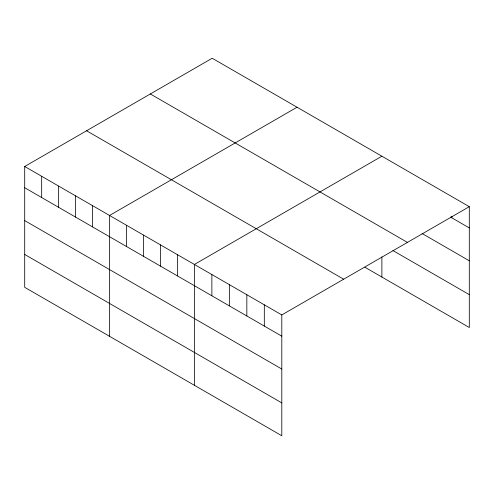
<?xml version="1.0" encoding="UTF-8"?>
<svg xmlns="http://www.w3.org/2000/svg" width="494" height="494" viewBox="0 0 494 494"><rect width="100%" height="100%" fill="white"/><g stroke="black" fill="none" stroke-linecap="round" stroke-linejoin="round"><path stroke-width="0.74" d="M24.7 166.49L281.802 314.931L281.802 435.757L24.7 287.323L24.7 166.49L212.198 58.243L469.3 206.677L469.3 327.51L364.918 267.242M297.042 107.223L109.545 215.477L109.545 336.309M381.887 156.209L194.389 264.463L194.389 385.289M281.802 314.931L469.3 206.677M450.522 217.076L469.3 227.913M422.03 233.489L469.3 260.783M150.324 93.965L407.426 242.4M392.891 250.532L469.3 294.64M86.573 130.768L343.676 279.203M24.7 187.732L281.802 336.167M24.7 220.596L281.802 369.03M24.7 254.459L281.802 402.894M451.819 216.304L451.819 217.823M381.887 256.874L381.887 277.041M264.315 304.835L264.315 326.071M246.833 294.739L246.833 315.981M229.352 284.649L229.352 305.885M211.87 274.553L211.87 295.795M177.42 254.663L177.42 275.905M160.451 244.87L160.451 266.105M143.482 235.07L143.482 256.312M126.513 225.276L126.513 246.512M92.576 205.677L92.576 226.919M75.607 195.883L75.607 217.119M58.638 186.084L58.638 207.326M41.669 176.29L41.669 197.526"/></g></svg>
